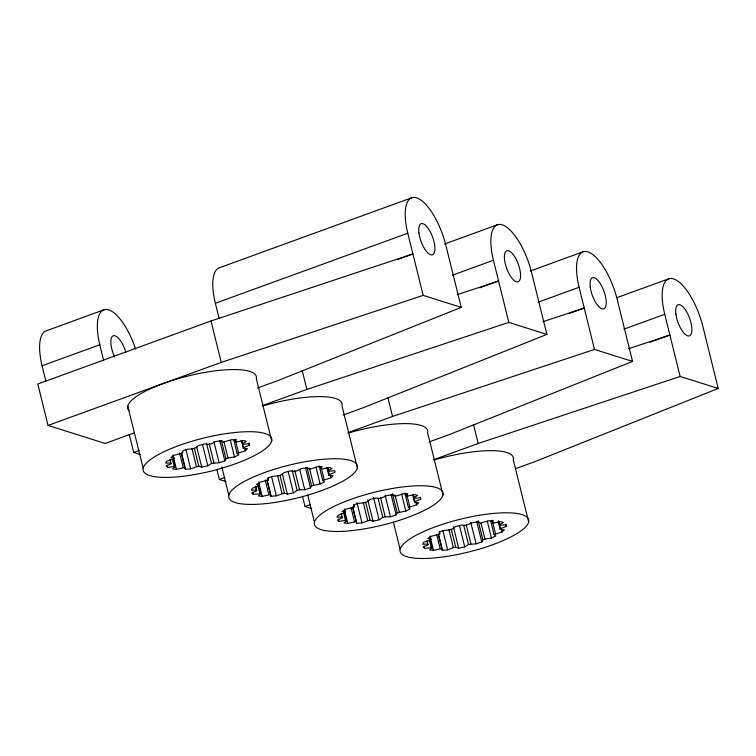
<?xml version="1.0" encoding="UTF-8"?>
<svg xmlns="http://www.w3.org/2000/svg" width="756" height="756" viewBox="0 0 756 756"><rect width="100%" height="100%" fill="white"/><g stroke="black" fill="none" stroke-linecap="round" stroke-linejoin="round"><path stroke-width="1.13" d="M181.393 453.524L185.296 469.287L190.682 468.815L198.743 466.14L201.71 467.104L207.777 465.809L211.5 463.419L219.117 462.757L224.825 460.867L225.912 458.807L227.981 457.975L234.502 456.983L238.858 454.828L237.119 453.458L233.784 439.954M267.322 481.676L270.95 496.314L276.337 495.832L284.398 493.158L287.365 494.131L293.432 492.836L297.155 490.446L299.574 489.793L304.772 489.775L310.48 487.894L311.566 485.834L320.157 484.01L324.513 481.855L322.774 480.485L319.155 465.847M352.702 507.578L356.605 523.341L361.992 522.859L370.053 520.185L373.02 521.158L379.087 519.863L382.81 517.473L385.229 516.82L390.427 516.802L396.135 514.921L397.221 512.851L405.811 511.037L410.168 508.882L408.429 507.512L404.81 492.874M438.357 534.605L442.26 550.359L447.646 549.886L453.354 547.571L455.707 547.212L458.675 548.176L464.742 546.89L468.465 544.49L476.082 543.829L481.789 541.939L482.876 539.878L484.936 539.047L491.466 538.055L495.823 535.909L494.084 534.53L490.748 521.026M237.119 453.458L245.209 450.793L247.458 448.752L243.205 448.299L243.612 447.552L249.385 445.256L249.14 443.677L243.092 444.226L241.655 440.351M322.774 480.485L330.863 477.82L333.112 475.779L328.86 475.326L329.266 474.579L335.04 472.283L334.795 470.695L328.747 471.253L327.31 467.369M408.429 507.512L416.518 504.847L418.767 502.797L414.515 502.353L414.921 501.606L420.695 499.31L420.449 497.722L414.401 498.28L412.965 494.396M494.084 534.53L502.173 531.865L504.422 529.824L500.17 529.38L500.576 528.633L506.35 526.327L506.104 524.749L500.056 525.297L498.62 521.423M242.496 443.725L246.305 441.324L243.612 440.474L236.826 441.939L235.305 441.769L236.505 439.69L231.818 439.718L223.303 442.024L221.678 440.616L215.819 441.523L211 443.923L208.561 444.443L204.385 443.961L198.365 445.586C194.566 450.756 187.29 447.552 182.479 451.2L182.81 452.948L174.286 455.244L170.913 457.389L173.974 458.325L173.067 459.147L166.679 461.236L165.659 463.097L170.922 463.041L171.017 463.674L166.122 466.074L167.624 467.321L175.26 466.632L172.708 468.928L176.479 469.344L185.069 467.51L185.296 469.287M328.151 470.752L331.96 468.351L329.266 467.501L322.481 468.966L320.96 468.796L322.16 466.717L317.473 466.745L311.122 468.852L308.958 469.051L307.333 467.643L301.474 468.55L296.654 470.95L294.216 471.47L290.039 470.979L284.02 472.604C280.221 477.783 272.944 474.579 268.134 478.217L268.465 479.975L259.941 482.271L256.567 484.416L259.629 485.343L252.334 488.263L251.313 490.115L256.577 490.068L256.671 490.701L251.776 493.101L253.279 494.348L260.915 493.659L258.363 495.945L262.134 496.371L270.724 494.528L270.95 496.314M413.797 497.779L417.614 495.378L414.921 494.528L408.136 495.983L406.615 495.823L407.815 493.734L403.128 493.762L396.777 495.879L394.613 496.068L392.988 494.67L387.129 495.577L379.871 498.497L375.694 498.006L369.675 499.631C365.876 504.81 358.599 501.606 353.789 505.244L354.12 507.002L345.596 509.298L342.222 511.434L345.284 512.37L337.989 515.29L336.968 517.142L342.232 517.095L342.326 517.728L337.431 520.128L338.934 521.375L345.492 520.345L346.569 520.686L344.018 522.972L347.788 523.398L356.378 521.555L356.605 523.341M499.451 524.796L503.269 522.405L500.567 521.555L493.791 523.01L492.269 522.84L493.47 520.761L488.782 520.789L480.268 523.095L478.642 521.687L472.784 522.594L465.526 525.524L461.349 525.033L455.329 526.658C451.53 531.837 444.254 528.633 439.444 532.271L439.775 534.029L431.251 536.316L427.877 538.461L430.939 539.397L430.032 540.219L423.643 542.317L422.623 544.169L427.887 544.112L427.981 544.755L423.086 547.155L424.589 548.393L432.224 547.713L429.673 549.999L433.443 550.415L442.033 548.582L442.26 550.359M461.236 307.38L423.171 295.369L407.786 233.235A44.141 16.471 70 0 1 416.575 197.807A44.141 16.471 70 0 1 445.86 245.246L461.236 307.38L278.331 380.419L257.635 387.951M546.89 334.407L508.826 322.396L493.441 260.253A44.141 16.471 70 0 1 502.23 224.834A44.141 16.471 70 0 1 531.515 272.264L546.89 334.407L363.986 407.446L343.29 414.978M632.545 361.434L594.481 349.423L579.096 287.28A44.141 16.471 70 0 1 587.885 251.861A44.141 16.471 70 0 1 617.17 299.291L632.545 361.434L449.64 434.464L428.945 441.995M718.2 388.461L680.135 376.45L664.751 314.307A44.141 16.471 70 0 1 673.539 278.888A44.141 16.471 70 0 1 702.825 326.318L718.2 388.461L535.295 461.491L515.696 468.625M104.319 309.658L46.598 330.674A44.141 16.471 70 0 0 42.062 365.772L45.87 381.147M411.992 197.666L219.571 267.7A44.141 16.471 70 0 0 215.365 303.26L219.145 318.522M42.062 365.772L99.792 344.764A44.141 16.471 70 0 1 106.993 309.488A44.141 16.471 70 0 1 135.607 349.064M215.365 303.26L407.786 233.235M397.429 259.582L412.918 253.94L210.981 320.979L37.8 384.001L48.053 425.43L105.16 443.451L134.559 432.744M444.566 244.008L497.646 224.693M452.523 275.146L493.441 260.253M48.053 425.43L221.234 362.398L423.171 295.369M479.767 287.809L498.573 280.967L457.285 294.67M530.221 271.035L583.301 251.72M538.178 302.173L579.096 287.28M129.276 434.539L133.708 452.457L139.151 450.472M262.228 405.679L306.889 389.425L508.826 322.396M569.844 313.23L584.227 307.994L542.94 321.697M616.981 297.656L668.956 278.737M623.832 329.2L664.751 314.307M216.868 469.4L219.363 479.484L224.806 477.499M347.883 432.706L392.544 416.452L594.481 349.423M649.971 342.26L669.882 335.021L628.595 348.724M302.523 496.427L305.018 506.501L310.461 504.526M433.538 459.724L478.198 443.479L680.135 376.45M133.708 452.457L140.427 454.573M219.363 479.484L226.082 481.6M305.018 506.501L311.737 508.627M528.661 521.942A66.216 16.915 -13.9 0 0 435.843 526.63A66.216 16.915 -13.9 0 0 428.68 558.334A66.216 16.915 -13.9 0 0 528.661 521.942L513.286 459.799A66.216 16.915 -13.9 0 0 434.199 459.988M505.792 524.078L506.35 526.327M501.341 528.491L502.173 531.865M498.629 520.752L500.576 528.633M498.213 521.498L500.17 529.38M473.483 424.437L478.198 443.479M492.099 520.166L495.445 533.67M491.712 520.591L492.269 522.84M487.289 521.168L491.466 538.055M481.043 523.294L484.936 539.047M478.142 520.742L482.876 539.878M476.771 521.678L481.789 541.939M470.79 522.434L476.082 543.829M466.15 524.702L470.884 543.838M463.73 525.354L468.465 544.49M459.45 525.496L464.742 546.89M453.383 526.79L458.675 548.176M443.007 494.915A66.216 16.915 -13.9 0 0 350.189 499.603A66.216 16.915 -13.9 0 0 343.026 531.307A66.216 16.915 -13.9 0 0 443.007 494.915L427.631 432.782A66.216 16.915 -13.9 0 0 348.544 432.961M451.256 529.2L455.707 547.212M448.903 529.559L453.354 547.571M442.912 530.75L447.646 549.886M439.217 531.77L439.775 534.029M438.414 533.944L442.033 548.582M436.807 535.087L440.153 548.591M430.098 536.023L430.939 539.397M430.098 536.911L433.443 550.415M420.138 497.051L420.695 499.31M430.277 539.831L432.224 547.713M429.474 540.616L431.147 547.372M427.045 540.738L427.981 544.755M415.961 502.589L416.518 504.847M413.248 494.849L414.921 501.606M412.559 494.471L414.515 502.353M387.828 397.42L392.544 416.452M424.031 546.144L424.589 548.393M406.728 494.263L409.79 506.643M406.057 493.564L406.615 495.823M401.634 494.15L405.811 511.037M395.104 495.142L399.281 512.029M392.487 493.715L397.221 512.851M391.117 494.651L396.135 514.921M393.422 522.207L400.132 549.328M385.135 495.416L390.427 516.802M380.495 497.675L385.229 516.82M378.076 498.336L382.81 517.473M373.521 497.344L379.087 519.863M367.728 499.763L373.02 521.158M357.352 467.898A66.216 16.915 -13.9 0 0 264.534 472.576A66.216 16.915 -13.9 0 0 257.371 504.28A66.216 16.915 -13.9 0 0 357.352 467.898L341.977 405.755A66.216 16.915 -13.9 0 0 262.89 405.934M365.602 502.173L370.053 520.185M363.249 502.542L367.7 520.553M356.974 502.598L361.992 522.859M353.562 504.753L354.12 507.002M352.759 506.917L356.378 521.555M351.153 508.06L354.498 521.564M344.443 508.996L345.284 512.37M344.443 509.884L347.788 523.398M344.349 511.68L346.569 520.686M343.536 512.464L345.492 520.345M341.211 513.22L342.326 517.728M330.306 475.571L330.863 477.82M327.915 467.87L328.747 471.253M327.594 467.822L329.266 474.579M326.904 467.444L328.86 475.326M302.173 370.393L306.889 389.425M338.376 519.117L338.934 521.375M321.347 468.361L324.135 479.625M320.402 466.537L320.96 468.796M315.98 467.123L320.157 484.01M309.45 468.115L313.627 485.002M307.106 467.822L311.566 485.834M305.462 467.633L310.48 487.894M307.768 495.18L314.477 522.302M299.754 469.514L304.772 489.775M294.84 470.657L299.574 489.793M292.147 470.185L297.155 490.446M288.14 471.451L293.432 492.836M282.347 473.87L287.365 494.131M271.706 440.871A66.216 16.915 -13.9 0 0 178.879 445.549A66.216 16.915 -13.9 0 0 171.716 477.263A66.216 16.915 -13.9 0 0 271.706 440.871L256.322 378.728A66.216 16.915 -13.9 0 0 187.771 376.053A66.216 16.915 -13.9 0 0 128.907 410.385M279.947 475.146L284.398 493.158M277.594 475.515L282.045 493.526M271.602 476.696L276.337 495.832M267.907 477.726L268.465 479.975M267.104 479.899L270.724 494.528M265.224 479.909L268.843 494.547M258.788 481.969L259.629 485.343M248.828 443.007L249.385 445.256M259.062 483.982L262.134 496.371M258.968 485.777L260.915 493.659M257.881 485.437L259.837 493.318M255.736 486.684L256.577 490.068M255.556 486.202L256.671 490.701M244.377 447.42L245.209 450.793M241.939 440.805L243.612 447.552M241.249 440.417L243.205 448.299M210.981 320.979L221.234 362.398M252.721 492.099L253.279 494.348M235.135 439.085L238.48 452.598M234.747 439.519L235.305 441.769M230.325 440.096L234.502 456.983M224.078 442.213L227.981 457.975M221.451 440.795L225.912 458.807M219.807 440.606L224.825 460.867M221.829 467.028L228.822 495.274M213.825 441.362L219.117 462.757M209.185 443.63L213.92 462.766M206.492 443.158L211.5 463.419M202.485 444.424L207.777 465.809M196.692 446.843L201.71 467.104M194.292 448.128L198.743 466.14M191.939 448.488L196.39 466.499M185.948 449.669L190.682 468.815M181.449 452.872L185.069 467.51M179.569 452.882L183.188 467.52M173.133 454.942L173.974 458.325M173.133 455.84L176.479 469.344M173.313 458.76L175.26 466.632M172.226 458.41L174.182 466.291M169.902 459.175L171.017 463.674M167.067 465.072L167.624 467.321M127.792 406.114L143.167 468.248M99.792 344.764L103.591 360.139M114.628 356.974A16.556 6.18 70 0 1 114.714 335.655L116.641 336.543A16.556 6.18 70 0 1 125.865 352.665M590.247 287.091A16.556 6.18 70 0 0 603.694 308.873A16.556 6.18 70 0 0 600.462 283.897A16.556 6.18 70 0 0 590.247 287.091M418.937 233.037A16.556 6.18 70 0 0 432.385 254.829A16.556 6.18 70 0 0 429.153 229.843A16.556 6.18 70 0 0 418.937 233.037M675.902 314.118A16.556 6.18 70 0 0 689.349 335.9A16.556 6.18 70 0 0 686.117 310.914A16.556 6.18 70 0 0 675.902 314.118M504.592 260.064A16.556 6.18 70 0 0 518.04 281.846A16.556 6.18 70 0 0 514.808 256.87A16.556 6.18 70 0 0 504.592 260.064"/></g></svg>
